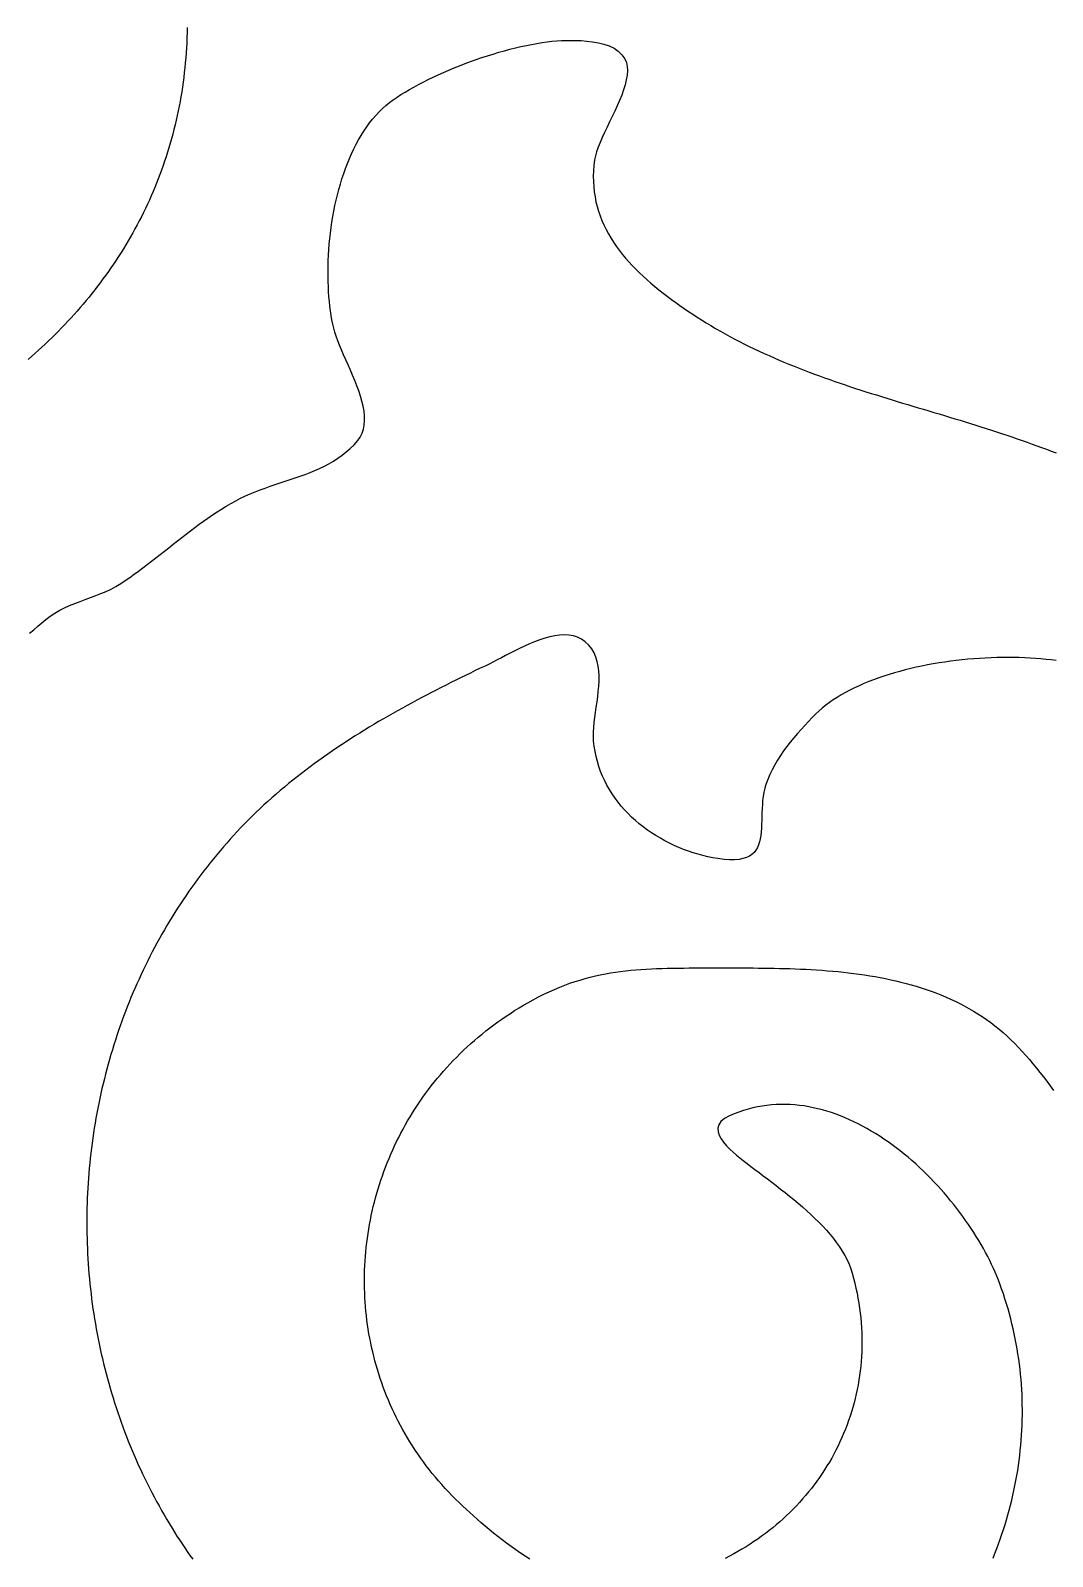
# Model space of a CAD drawing. Header units: millimetres. Extents: x 30 to 1626, y 31 to 955.
# Drawn here: x 1038.5 to 1226.7, y 239 to 520 of the extents above; entities that cross this region are included whole.
import ezdxf

# ---------------------------------------------------------------- set-up
doc = ezdxf.new("R2010")
doc.units = ezdxf.units.MM
doc.layers.add('0_0_0', color=3, linetype='Continuous')

msp = doc.modelspace()

# ---------------------------------------------------------------- linework, layer by layer
at = {"layer": '0_0_0'}
for points in [[(1067.35, 520.59), (1067.33, 519.66), (1067.31, 518.72), (1067.27, 517.79), (1067.22, 516.86), (1067.16, 515.94), (1067.1, 515.02), (1067.02, 514.11), (1066.93, 513.2), (1066.83, 512.3), (1066.73, 511.4), (1066.61, 510.5), (1066.49, 509.61), (1066.35, 508.73), (1066.2, 507.84), (1066.05, 506.97), (1065.89, 506.09), (1065.71, 505.22), (1065.53, 504.36), (1065.34, 503.5), (1065.14, 502.64), (1064.93, 501.79), (1064.71, 500.95), (1064.48, 500.11), (1064.25, 499.27), (1064, 498.44), (1063.75, 497.61), (1063.48, 496.78), (1063.21, 495.97), (1062.93, 495.15), (1062.64, 494.34), (1062.35, 493.54), (1062.04, 492.74), (1061.73, 491.94), (1061.41, 491.15), (1061.07, 490.36), (1060.74, 489.58), (1060.39, 488.81), (1060.04, 488.03), (1059.67, 487.27), (1059.3, 486.5), (1058.92, 485.75), (1058.54, 484.99), (1058.14, 484.24), (1057.74, 483.5), (1057.33, 482.76), (1056.92, 482.03), (1056.49, 481.3), (1056.06, 480.57), (1055.62, 479.86), (1055.18, 479.14), (1054.72, 478.43), (1054.26, 477.73), (1053.8, 477.03), (1053.32, 476.33), (1052.84, 475.64), (1052.35, 474.96), (1051.85, 474.28), (1051.35, 473.6), (1050.84, 472.93), (1050.33, 472.26), (1049.8, 471.6), (1049.28, 470.95), (1048.74, 470.3), (1048.2, 469.65), (1047.65, 469.01), (1047.09, 468.38), (1046.53, 467.75), (1045.97, 467.12), (1045.39, 466.5), (1044.81, 465.88), (1044.23, 465.27), (1043.64, 464.67), (1043.04, 464.07), (1042.44, 463.47), (1041.83, 462.89), (1041.21, 462.3), (1040.59, 461.72), (1039.97, 461.15), (1039.33, 460.58), (1038.7, 460.01), (1038.05, 459.46)], [(1038.34, 409.05), (1039.09, 409.69), (1039.83, 410.32), (1040.58, 410.95), (1041.33, 411.58), (1042.14, 412.21), (1042.99, 412.77), (1043.88, 413.28), (1044.78, 413.74), (1045.71, 414.15), (1046.66, 414.54), (1047.62, 414.91), (1048.58, 415.26), (1049.55, 415.62), (1050.51, 415.97), (1051.46, 416.35), (1052.41, 416.75), (1053.33, 417.19), (1054.24, 417.67), (1055.11, 418.2), (1055.95, 418.75), (1056.78, 419.32), (1057.59, 419.9), (1058.41, 420.49), (1059.21, 421.09), (1060.02, 421.69), (1060.81, 422.31), (1061.61, 422.93), (1062.4, 423.55), (1063.19, 424.17), (1063.98, 424.8), (1064.77, 425.42), (1065.56, 426.05), (1066.35, 426.67), (1067.15, 427.29), (1067.95, 427.9), (1068.75, 428.5), (1069.56, 429.1), (1070.37, 429.69), (1071.19, 430.26), (1072.02, 430.83), (1072.86, 431.38), (1073.71, 431.92), (1074.57, 432.44), (1075.43, 432.94), (1076.31, 433.42), (1077.21, 433.89), (1078.11, 434.33), (1078.99, 434.73), (1079.88, 435.1), (1080.78, 435.45), (1081.7, 435.79), (1082.62, 436.11), (1083.54, 436.43), (1084.47, 436.73), (1085.4, 437.04), (1086.32, 437.34), (1087.25, 437.65), (1088.17, 437.97), (1089.08, 438.3), (1089.99, 438.65), (1090.88, 439.02), (1091.76, 439.4), (1092.63, 439.82), (1093.48, 440.26), (1094.31, 440.74), (1095.12, 441.26), (1095.9, 441.81), (1096.67, 442.42), (1097.4, 443.06), (1098.11, 443.76), (1098.78, 444.52), (1099.24, 445.16), (1099.59, 445.86), (1099.84, 446.6), (1099.98, 447.38), (1100.04, 448.2), (1100.02, 449.05), (1099.93, 449.93), (1099.77, 450.84), (1099.55, 451.76), (1099.28, 452.7), (1098.97, 453.66), (1098.62, 454.62), (1098.24, 455.58), (1097.84, 456.55), (1097.43, 457.51), (1097.01, 458.46), (1096.59, 459.39), (1096.18, 460.31), (1095.79, 461.21), (1095.42, 462.08), (1095.09, 462.92), (1094.79, 463.73), (1094.54, 464.5), (1094.35, 465.22), (1094.18, 465.98), (1094.03, 466.76), (1093.89, 467.57), (1093.76, 468.41), (1093.65, 469.26), (1093.55, 470.13), (1093.47, 471.03), (1093.41, 471.94), (1093.36, 472.86), (1093.32, 473.81), (1093.31, 474.76), (1093.3, 475.73), (1093.32, 476.71), (1093.35, 477.69), (1093.39, 478.69), (1093.46, 479.69), (1093.54, 480.7), (1093.63, 481.71), (1093.75, 482.72), (1093.88, 483.74), (1094.03, 484.75), (1094.19, 485.77), (1094.38, 486.78), (1094.58, 487.79), (1094.8, 488.79), (1095.04, 489.79), (1095.3, 490.77), (1095.58, 491.75), (1095.87, 492.72), (1096.19, 493.68), (1096.52, 494.62), (1096.87, 495.55), (1097.25, 496.46), (1097.64, 497.35), (1098.05, 498.23), (1098.49, 499.08), (1098.94, 499.92), (1099.42, 500.73), (1099.91, 501.52), (1100.43, 502.28), (1100.96, 503.01), (1101.52, 503.72), (1102.1, 504.4), (1102.7, 505.04), (1103.33, 505.66), (1103.97, 506.24), (1104.64, 506.79), (1105.33, 507.3), (1106.01, 507.76), (1106.73, 508.23), (1107.49, 508.7), (1108.28, 509.16), (1109.1, 509.63), (1109.95, 510.09), (1110.82, 510.54), (1111.72, 510.99), (1112.65, 511.44), (1113.59, 511.88), (1114.55, 512.31), (1115.53, 512.73), (1116.53, 513.14), (1117.53, 513.55), (1118.55, 513.94), (1119.57, 514.32), (1120.6, 514.69), (1121.64, 515.04), (1122.68, 515.38), (1123.71, 515.71), (1124.75, 516.02), (1125.78, 516.31), (1126.81, 516.59), (1127.83, 516.84), (1128.83, 517.08), (1129.83, 517.3), (1130.81, 517.49), (1131.78, 517.67), (1132.72, 517.82), (1133.65, 517.95), (1134.55, 518.05), (1135.43, 518.13), (1136.29, 518.18), (1137.11, 518.2), (1137.98, 518.21), (1138.93, 518.2), (1139.94, 518.17), (1140.99, 518.09), (1142.04, 517.97), (1143.1, 517.79), (1144.12, 517.54), (1145.08, 517.2), (1145.98, 516.77), (1146.77, 516.24), (1147.45, 515.58), (1147.98, 514.8), (1148.25, 514.14), (1148.4, 513.42), (1148.45, 512.65), (1148.39, 511.82), (1148.24, 510.96), (1148.02, 510.05), (1147.73, 509.11), (1147.39, 508.15), (1146.99, 507.17), (1146.57, 506.18), (1146.11, 505.18), (1145.64, 504.18), (1145.16, 503.19), (1144.69, 502.21), (1144.24, 501.25), (1143.81, 500.31), (1143.42, 499.41), (1143.07, 498.54), (1142.78, 497.71), (1142.56, 496.94), (1142.41, 496.22), (1142.29, 495.19), (1142.21, 494.19), (1142.17, 493.2), (1142.18, 492.23), (1142.24, 491.27), (1142.34, 490.33), (1142.48, 489.41), (1142.66, 488.51), (1142.88, 487.62), (1143.14, 486.75), (1143.43, 485.89), (1143.76, 485.05), (1144.12, 484.23), (1144.52, 483.42), (1144.94, 482.62), (1145.4, 481.84), (1145.89, 481.07), (1146.4, 480.32), (1146.94, 479.58), (1147.51, 478.86), (1148.1, 478.14), (1148.71, 477.44), (1149.34, 476.76), (1149.99, 476.08), (1150.66, 475.42), (1151.35, 474.77), (1152.06, 474.13), (1152.78, 473.5), (1153.51, 472.89), (1154.26, 472.28), (1155.01, 471.69), (1155.78, 471.1), (1156.56, 470.53), (1157.34, 469.96), (1158.13, 469.41), (1158.92, 468.86), (1159.72, 468.32), (1160.51, 467.79), (1161.31, 467.27), (1162.11, 466.76), (1162.97, 466.22), (1163.83, 465.7), (1164.7, 465.18), (1165.57, 464.68), (1166.45, 464.18), (1167.33, 463.7), (1168.22, 463.22), (1169.11, 462.76), (1170, 462.3), (1170.9, 461.85), (1171.8, 461.42), (1172.71, 460.99), (1173.62, 460.57), (1174.53, 460.16), (1175.45, 459.75), (1176.37, 459.35), (1177.29, 458.96), (1178.21, 458.58), (1179.14, 458.21), (1180.07, 457.84), (1181.01, 457.47), (1181.94, 457.12), (1182.88, 456.77), (1183.83, 456.42), (1184.77, 456.08), (1185.72, 455.75), (1186.66, 455.42), (1187.61, 455.09), (1188.57, 454.77), (1189.52, 454.45), (1190.47, 454.14), (1191.43, 453.83), (1192.39, 453.52), (1193.35, 453.22), (1194.31, 452.92), (1195.27, 452.62), (1196.23, 452.32), (1197.19, 452.03), (1198.16, 451.73), (1199.12, 451.44), (1200.08, 451.15), (1201.05, 450.86), (1202.01, 450.57), (1202.98, 450.29), (1203.94, 450), (1204.91, 449.71), (1205.87, 449.42), (1206.84, 449.13), (1207.8, 448.84), (1208.76, 448.55), (1209.72, 448.26), (1210.69, 447.96), (1211.65, 447.67), (1212.61, 447.37), (1213.56, 447.07), (1214.52, 446.76), (1215.48, 446.46), (1216.43, 446.15), (1217.38, 445.83), (1218.33, 445.52), (1219.28, 445.19), (1220.23, 444.87), (1221.17, 444.54), (1222.11, 444.2), (1222.99, 443.89), (1223.87, 443.57), (1224.75, 443.25), (1225.63, 442.92), (1226.52, 442.58), (1227.41, 442.24)], [(1227.43, 404), (1226.5, 404.12), (1225.56, 404.23), (1224.6, 404.32), (1223.62, 404.4), (1222.63, 404.46), (1221.63, 404.52), (1220.62, 404.55), (1219.59, 404.58), (1218.56, 404.59), (1217.52, 404.58), (1216.47, 404.56), (1215.42, 404.53), (1214.36, 404.48), (1213.29, 404.42), (1212.23, 404.34), (1211.16, 404.25), (1210.09, 404.14), (1209.02, 404.02), (1207.96, 403.89), (1206.9, 403.74), (1205.84, 403.58), (1204.78, 403.4), (1203.73, 403.21), (1202.69, 403), (1201.65, 402.78), (1200.63, 402.54), (1199.62, 402.29), (1198.61, 402.03), (1197.62, 401.75), (1196.64, 401.45), (1195.68, 401.14), (1194.73, 400.82), (1193.8, 400.48), (1192.89, 400.13), (1192, 399.76), (1191.13, 399.38), (1190.27, 398.98), (1189.44, 398.56), (1188.64, 398.14), (1187.85, 397.69), (1187.1, 397.24), (1186.37, 396.76), (1185.66, 396.28), (1184.99, 395.77), (1184.35, 395.26), (1183.73, 394.72), (1183.15, 394.18), (1182.47, 393.5), (1181.79, 392.8), (1181.11, 392.08), (1180.43, 391.34), (1179.75, 390.58), (1179.09, 389.8), (1178.44, 389.01), (1177.82, 388.2), (1177.21, 387.37), (1176.64, 386.53), (1176.09, 385.67), (1175.58, 384.8), (1175.11, 383.92), (1174.68, 383.03), (1174.3, 382.13), (1173.97, 381.22), (1173.75, 380.49), (1173.59, 379.75), (1173.46, 379.01), (1173.36, 378.26), (1173.3, 377.5), (1173.25, 376.75), (1173.22, 376), (1173.2, 375.27), (1173.18, 374.54), (1173.15, 373.83), (1173.12, 373.14), (1173.07, 372.47), (1173, 371.82), (1172.9, 371.21), (1172.77, 370.62), (1172.6, 370.08), (1172.38, 369.57), (1172.1, 369.1), (1171.77, 368.68), (1171.38, 368.31), (1170.91, 368), (1170.36, 367.74), (1169.73, 367.54), (1169.01, 367.4), (1168.2, 367.33), (1167.28, 367.32), (1166.25, 367.4), (1165.11, 367.54), (1164.2, 367.7), (1163.28, 367.89), (1162.37, 368.11), (1161.46, 368.35), (1160.56, 368.62), (1159.67, 368.92), (1158.78, 369.25), (1157.9, 369.6), (1157.04, 369.98), (1156.18, 370.39), (1155.34, 370.83), (1154.52, 371.28), (1153.7, 371.77), (1152.91, 372.28), (1152.13, 372.81), (1151.38, 373.37), (1150.64, 373.96), (1149.93, 374.56), (1149.23, 375.19), (1148.57, 375.85), (1147.93, 376.53), (1147.31, 377.23), (1146.72, 377.95), (1146.17, 378.69), (1145.64, 379.46), (1145.15, 380.24), (1144.68, 381.05), (1144.26, 381.88), (1143.87, 382.73), (1143.51, 383.6), (1143.19, 384.49), (1142.92, 385.4), (1142.68, 386.32), (1142.48, 387.27), (1142.33, 388.24), (1142.22, 389.22), (1142.18, 390.01), (1142.2, 390.84), (1142.25, 391.7), (1142.34, 392.6), (1142.45, 393.52), (1142.58, 394.46), (1142.72, 395.42), (1142.86, 396.39), (1142.98, 397.36), (1143.09, 398.33), (1143.18, 399.29), (1143.23, 400.24), (1143.23, 401.18), (1143.18, 402.1), (1143.08, 402.99), (1142.9, 403.84), (1142.64, 404.66), (1142.3, 405.44), (1141.87, 406.17), (1141.33, 406.85), (1140.68, 407.47), (1140, 407.95), (1139.27, 408.31), (1138.49, 408.56), (1137.68, 408.7), (1136.83, 408.75), (1135.96, 408.7), (1135.06, 408.58), (1134.15, 408.39), (1133.22, 408.14), (1132.29, 407.83), (1131.35, 407.48), (1130.42, 407.1), (1129.5, 406.68), (1128.6, 406.25), (1127.71, 405.81), (1126.85, 405.37), (1126.02, 404.93), (1125.23, 404.51), (1124.47, 404.12), (1123.77, 403.76), (1123.11, 403.44), (1122.22, 403.01), (1121.32, 402.59), (1120.42, 402.16), (1119.52, 401.72), (1118.63, 401.29), (1117.73, 400.85), (1116.83, 400.4), (1115.93, 399.95), (1115.04, 399.5), (1114.14, 399.05), (1113.24, 398.59), (1112.35, 398.13), (1111.46, 397.67), (1110.57, 397.2), (1109.68, 396.72), (1108.79, 396.24), (1107.9, 395.76), (1107.02, 395.27), (1106.13, 394.78), (1105.25, 394.29), (1104.37, 393.78), (1103.5, 393.28), (1102.63, 392.77), (1101.76, 392.25), (1100.89, 391.73), (1100.03, 391.21), (1099.17, 390.67), (1098.31, 390.14), (1097.46, 389.59), (1096.62, 389.05), (1095.77, 388.49), (1094.93, 387.93), (1094.1, 387.37), (1093.27, 386.79), (1092.44, 386.22), (1091.62, 385.63), (1090.81, 385.04), (1090, 384.44), (1089.19, 383.84), (1088.39, 383.23), (1087.6, 382.61), (1086.81, 381.99), (1086.03, 381.36), (1085.26, 380.72), (1084.49, 380.07), (1083.73, 379.42), (1082.98, 378.76), (1082.23, 378.09), (1081.49, 377.42), (1080.75, 376.74), (1080.03, 376.05), (1079.31, 375.35), (1078.6, 374.64), (1077.9, 373.93), (1077.2, 373.2), (1076.55, 372.51), (1075.91, 371.82), (1075.27, 371.11), (1074.64, 370.4), (1074.02, 369.69), (1073.41, 368.97), (1072.8, 368.25), (1072.2, 367.52), (1071.61, 366.79), (1071.03, 366.05), (1070.45, 365.31), (1069.88, 364.56), (1069.32, 363.81), (1068.77, 363.05), (1068.22, 362.29), (1067.68, 361.52), (1067.15, 360.75), (1066.63, 359.98), (1066.11, 359.2), (1065.6, 358.41), (1065.1, 357.63), (1064.61, 356.83), (1064.12, 356.04), (1063.64, 355.24), (1063.17, 354.43), (1062.71, 353.63), (1062.25, 352.81), (1061.8, 352), (1061.36, 351.18), (1060.93, 350.36), (1060.5, 349.53), (1060.09, 348.7), (1059.68, 347.87), (1059.27, 347.03), (1058.88, 346.19), (1058.49, 345.35), (1058.11, 344.5), (1057.74, 343.65), (1057.37, 342.8), (1057.01, 341.94), (1056.66, 341.08), (1056.32, 340.22), (1055.99, 339.36), (1055.66, 338.49), (1055.34, 337.62), (1055.03, 336.75), (1054.73, 335.87), (1054.43, 334.99), (1054.14, 334.11), (1053.86, 333.23), (1053.59, 332.34), (1053.32, 331.46), (1053.06, 330.57), (1052.81, 329.67), (1052.57, 328.78), (1052.33, 327.88), (1052.11, 326.99), (1051.89, 326.09), (1051.67, 325.19), (1051.47, 324.28), (1051.27, 323.38), (1051.08, 322.47), (1050.9, 321.56), (1050.73, 320.65), (1050.56, 319.74), (1050.4, 318.83), (1050.25, 317.91), (1050.11, 317), (1049.98, 316.08), (1049.85, 315.16), (1049.73, 314.24), (1049.62, 313.32), (1049.51, 312.4), (1049.42, 311.48), (1049.33, 310.56), (1049.25, 309.63), (1049.18, 308.71), (1049.11, 307.78), (1049.05, 306.86), (1049, 305.93), (1048.96, 305), (1048.93, 304.08), (1048.9, 303.15), (1048.88, 302.22), (1048.87, 301.29), (1048.87, 300.36), (1048.87, 299.44), (1048.89, 298.51), (1048.91, 297.58), (1048.93, 296.65), (1048.97, 295.72), (1049.01, 294.79), (1049.07, 293.87), (1049.13, 292.94), (1049.19, 292.01), (1049.27, 291.08), (1049.35, 290.16), (1049.44, 289.23), (1049.54, 288.31), (1049.65, 287.38), (1049.76, 286.46), (1049.88, 285.54), (1050.01, 284.62), (1050.15, 283.69), (1050.3, 282.77), (1050.45, 281.86), (1050.61, 280.94), (1050.78, 280.02), (1050.96, 279.11), (1051.15, 278.19), (1051.34, 277.28), (1051.54, 276.37), (1051.75, 275.46), (1051.97, 274.55), (1052.19, 273.64), (1052.42, 272.74), (1052.66, 271.83), (1052.91, 270.93), (1053.17, 270.03), (1053.43, 269.14), (1053.71, 268.24), (1053.99, 267.35), (1054.28, 266.45), (1054.57, 265.57), (1054.88, 264.68), (1055.19, 263.79), (1055.51, 262.91), (1055.84, 262.03), (1056.17, 261.15), (1056.52, 260.28), (1056.87, 259.41), (1057.23, 258.54), (1057.6, 257.67), (1057.98, 256.81), (1058.36, 255.94), (1058.75, 255.09), (1059.15, 254.23), (1059.56, 253.38), (1059.98, 252.53), (1060.4, 251.68), (1060.83, 250.84), (1061.27, 250), (1061.72, 249.16), (1062.18, 248.33), (1062.64, 247.5), (1063.11, 246.68), (1063.59, 245.85), (1064.08, 245.03), (1064.58, 244.22), (1065.03, 243.5), (1065.48, 242.78), (1065.95, 242.07), (1066.42, 241.35), (1066.9, 240.64), (1067.38, 239.94), (1067.88, 239.23), (1068.38, 238.53)], [(1130.47, 238.53), (1129.6, 239.09), (1128.73, 239.67), (1127.87, 240.26), (1127.03, 240.86), (1126.2, 241.47), (1125.38, 242.1), (1124.58, 242.72), (1123.79, 243.35), (1123.01, 243.99), (1122.26, 244.62), (1121.52, 245.25), (1120.8, 245.88), (1120.1, 246.5), (1119.41, 247.11), (1118.75, 247.72), (1118.11, 248.31), (1117.44, 248.95), (1116.77, 249.6), (1116.12, 250.25), (1115.49, 250.91), (1114.86, 251.58), (1114.25, 252.26), (1113.65, 252.94), (1113.07, 253.63), (1112.5, 254.33), (1111.94, 255.03), (1111.39, 255.74), (1110.86, 256.46), (1110.34, 257.18), (1109.84, 257.91), (1109.34, 258.64), (1108.86, 259.38), (1108.39, 260.12), (1107.94, 260.87), (1107.5, 261.62), (1107.07, 262.38), (1106.65, 263.15), (1106.25, 263.92), (1105.86, 264.69), (1105.48, 265.47), (1105.12, 266.25), (1104.76, 267.03), (1104.43, 267.82), (1104.1, 268.62), (1103.79, 269.41), (1103.48, 270.21), (1103.2, 271.02), (1102.92, 271.83), (1102.66, 272.64), (1102.41, 273.45), (1102.17, 274.27), (1101.94, 275.08), (1101.73, 275.91), (1101.53, 276.73), (1101.34, 277.56), (1101.17, 278.38), (1101, 279.21), (1100.85, 280.04), (1100.72, 280.88), (1100.59, 281.71), (1100.48, 282.55), (1100.38, 283.39), (1100.29, 284.22), (1100.21, 285.06), (1100.15, 285.9), (1100.1, 286.74), (1100.06, 287.59), (1100.03, 288.43), (1100.02, 289.27), (1100.02, 290.11), (1100.03, 290.95), (1100.05, 291.79), (1100.09, 292.63), (1100.13, 293.47), (1100.19, 294.31), (1100.26, 295.15), (1100.35, 295.99), (1100.44, 296.83), (1100.55, 297.66), (1100.67, 298.5), (1100.8, 299.33), (1100.95, 300.16), (1101.1, 300.99), (1101.27, 301.82), (1101.45, 302.64), (1101.64, 303.47), (1101.84, 304.29), (1102.06, 305.1), (1102.29, 305.92), (1102.53, 306.73), (1102.78, 307.54), (1103.04, 308.35), (1103.32, 309.15), (1103.61, 309.95), (1103.9, 310.75), (1104.21, 311.54), (1104.54, 312.33), (1104.87, 313.11), (1105.22, 313.89), (1105.57, 314.67), (1105.94, 315.44), (1106.33, 316.21), (1106.72, 316.97), (1107.12, 317.73), (1107.54, 318.48), (1107.97, 319.23), (1108.41, 319.97), (1108.86, 320.7), (1109.32, 321.43), (1109.79, 322.16), (1110.28, 322.88), (1110.77, 323.59), (1111.28, 324.3), (1111.8, 325), (1112.33, 325.69), (1112.88, 326.38), (1113.43, 327.06), (1114, 327.74), (1114.57, 328.4), (1115.16, 329.06), (1115.76, 329.72), (1116.37, 330.36), (1117, 331), (1117.63, 331.63), (1118.27, 332.25), (1118.93, 332.87), (1119.6, 333.47), (1120.28, 334.07), (1120.97, 334.66), (1121.67, 335.24), (1122.38, 335.81), (1123.1, 336.37), (1123.84, 336.92), (1124.58, 337.47), (1125.34, 338), (1126.11, 338.53), (1126.89, 339.05), (1127.68, 339.55), (1128.48, 340.05), (1129.29, 340.53), (1130.11, 341.01), (1131.11, 341.56), (1132.1, 342.09), (1133.08, 342.58), (1134.06, 343.03), (1135.02, 343.46), (1135.98, 343.86), (1136.93, 344.23), (1137.87, 344.58), (1138.81, 344.9), (1139.75, 345.19), (1140.68, 345.46), (1141.61, 345.71), (1142.54, 345.93), (1143.46, 346.14), (1144.39, 346.32), (1145.32, 346.49), (1146.25, 346.64), (1147.18, 346.77), (1148.11, 346.88), (1149.05, 346.98), (1150, 347.07), (1150.94, 347.14), (1151.9, 347.21), (1152.86, 347.26), (1153.83, 347.3), (1154.81, 347.33), (1155.79, 347.36), (1156.79, 347.37), (1157.8, 347.39), (1158.82, 347.39), (1159.85, 347.4), (1160.89, 347.4), (1161.95, 347.4), (1163.02, 347.4), (1164.11, 347.4), (1165.03, 347.4), (1165.95, 347.4), (1166.88, 347.4), (1167.81, 347.4), (1168.75, 347.4), (1169.7, 347.4), (1170.65, 347.4), (1171.6, 347.4), (1172.56, 347.39), (1173.53, 347.38), (1174.49, 347.37), (1175.46, 347.35), (1176.44, 347.33), (1177.41, 347.31), (1178.39, 347.28), (1179.37, 347.24), (1180.35, 347.2), (1181.34, 347.16), (1182.32, 347.11), (1183.3, 347.05), (1184.29, 346.98), (1185.27, 346.9), (1186.26, 346.82), (1187.24, 346.73), (1188.22, 346.63), (1189.2, 346.52), (1190.18, 346.4), (1191.15, 346.27), (1192.13, 346.13), (1193.1, 345.98), (1194.06, 345.81), (1195.03, 345.64), (1195.99, 345.45), (1196.94, 345.25), (1197.89, 345.04), (1198.84, 344.81), (1199.78, 344.57), (1200.71, 344.31), (1201.64, 344.04), (1202.56, 343.76), (1203.47, 343.45), (1204.38, 343.14), (1205.28, 342.8), (1206.17, 342.45), (1207.06, 342.08), (1207.93, 341.69), (1208.8, 341.29), (1209.66, 340.87), (1210.5, 340.42), (1211.34, 339.96), (1212.17, 339.48), (1212.99, 338.98), (1213.79, 338.45), (1214.59, 337.91), (1215.37, 337.34), (1216.14, 336.76), (1216.9, 336.15), (1217.65, 335.51), (1218.38, 334.86), (1219.1, 334.18), (1219.79, 333.49), (1220.48, 332.78), (1221.16, 332.05), (1221.83, 331.31), (1222.49, 330.55), (1223.15, 329.77), (1223.79, 328.98), (1224.43, 328.18), (1225.06, 327.36), (1225.69, 326.54), (1226.3, 325.7), (1226.91, 324.86)], [(1215.79, 238.74), (1216.14, 239.61), (1216.48, 240.48), (1216.81, 241.36), (1217.12, 242.24), (1217.43, 243.12), (1217.72, 244.01), (1218, 244.9), (1218.27, 245.79), (1218.53, 246.69), (1218.78, 247.59), (1219.01, 248.49), (1219.24, 249.39), (1219.45, 250.3), (1219.65, 251.21), (1219.83, 252.13), (1220.01, 253.04), (1220.17, 253.96), (1220.33, 254.88), (1220.47, 255.8), (1220.59, 256.73), (1220.71, 257.65), (1220.81, 258.58), (1220.9, 259.51), (1220.98, 260.44), (1221.05, 261.37), (1221.1, 262.3), (1221.14, 263.23), (1221.17, 264.17), (1221.19, 265.1), (1221.19, 266.03), (1221.18, 266.97), (1221.16, 267.91), (1221.13, 268.84), (1221.08, 269.78), (1221.02, 270.71), (1220.95, 271.65), (1220.86, 272.58), (1220.76, 273.52), (1220.65, 274.45), (1220.52, 275.39), (1220.39, 276.32), (1220.24, 277.25), (1220.07, 278.18), (1219.89, 279.11), (1219.7, 280.04), (1219.5, 280.97), (1219.28, 281.89), (1219.05, 282.81), (1218.81, 283.74), (1218.55, 284.66), (1218.28, 285.57), (1217.99, 286.49), (1217.7, 287.4), (1217.38, 288.31), (1217.06, 289.22), (1216.79, 289.93), (1216.51, 290.64), (1216.2, 291.36), (1215.88, 292.08), (1215.54, 292.8), (1215.19, 293.54), (1214.81, 294.27), (1214.42, 295.01), (1214.02, 295.74), (1213.6, 296.49), (1213.16, 297.23), (1212.71, 297.97), (1212.24, 298.71), (1211.75, 299.45), (1211.26, 300.19), (1210.75, 300.92), (1210.22, 301.66), (1209.68, 302.39), (1209.13, 303.11), (1208.56, 303.83), (1207.98, 304.55), (1207.39, 305.26), (1206.79, 305.97), (1206.17, 306.66), (1205.54, 307.35), (1204.9, 308.04), (1204.25, 308.71), (1203.59, 309.37), (1202.92, 310.03), (1202.24, 310.67), (1201.55, 311.31), (1200.84, 311.93), (1200.13, 312.54), (1199.41, 313.14), (1198.68, 313.72), (1197.95, 314.29), (1197.2, 314.84), (1196.45, 315.38), (1195.68, 315.91), (1194.92, 316.42), (1194.14, 316.91), (1193.36, 317.38), (1192.57, 317.84), (1191.77, 318.27), (1190.97, 318.69), (1190.16, 319.09), (1189.35, 319.47), (1188.53, 319.82), (1187.71, 320.16), (1186.88, 320.47), (1186.05, 320.76), (1185.21, 321.03), (1184.38, 321.27), (1183.53, 321.49), (1182.69, 321.68), (1181.84, 321.85), (1180.99, 321.99), (1180.14, 322.11), (1179.28, 322.19), (1178.42, 322.25), (1177.57, 322.28), (1176.71, 322.28), (1175.85, 322.25), (1174.99, 322.19), (1174.13, 322.1), (1173.26, 321.98), (1172.4, 321.82), (1171.54, 321.64), (1170.69, 321.42), (1169.83, 321.16), (1168.97, 320.87), (1168.12, 320.55), (1167.27, 320.19), (1166.33, 319.68), (1165.68, 319.12), (1165.28, 318.52), (1165.12, 317.9), (1165.15, 317.26), (1165.35, 316.61), (1165.7, 315.95), (1166.16, 315.3), (1166.7, 314.67), (1167.3, 314.06), (1167.92, 313.49), (1168.54, 312.96), (1169.13, 312.47), (1169.79, 311.95), (1170.48, 311.41), (1171.2, 310.86), (1171.93, 310.3), (1172.69, 309.73), (1173.46, 309.14), (1174.25, 308.55), (1175.05, 307.94), (1175.85, 307.33), (1176.66, 306.7), (1177.48, 306.06), (1178.29, 305.41), (1179.1, 304.75), (1179.9, 304.08), (1180.7, 303.4), (1181.48, 302.7), (1182.25, 302), (1183, 301.29), (1183.73, 300.57), (1184.44, 299.84), (1185.12, 299.1), (1185.77, 298.35), (1186.39, 297.59), (1186.98, 296.82), (1187.52, 296.05), (1188.03, 295.26), (1188.49, 294.47), (1188.91, 293.66), (1189.28, 292.85), (1189.6, 292.03), (1189.86, 291.2), (1190.11, 290.28), (1190.34, 289.35), (1190.55, 288.43), (1190.74, 287.51), (1190.92, 286.6), (1191.07, 285.68), (1191.21, 284.77), (1191.32, 283.86), (1191.42, 282.95), (1191.5, 282.05), (1191.56, 281.15), (1191.61, 280.25), (1191.63, 279.36), (1191.64, 278.47), (1191.63, 277.58), (1191.6, 276.7), (1191.56, 275.82), (1191.5, 274.95), (1191.42, 274.08), (1191.32, 273.22), (1191.21, 272.36), (1191.08, 271.5), (1190.94, 270.65), (1190.77, 269.81), (1190.59, 268.97), (1190.4, 268.14), (1190.19, 267.31), (1189.96, 266.49), (1189.72, 265.68), (1189.46, 264.87), (1189.19, 264.07), (1188.9, 263.27), (1188.6, 262.48), (1188.28, 261.7), (1187.95, 260.92), (1187.6, 260.16), (1187.24, 259.4), (1186.86, 258.64), (1186.47, 257.9), (1186.07, 257.16), (1185.65, 256.43), (1185.21, 255.71), (1184.77, 255), (1184.31, 254.3), (1183.83, 253.6), (1183.35, 252.92), (1182.85, 252.24), (1182.33, 251.57), (1181.81, 250.91), (1181.27, 250.26), (1180.72, 249.62), (1180.15, 248.99), (1179.58, 248.37), (1178.99, 247.76), (1178.39, 247.16), (1177.78, 246.57), (1177.15, 245.99), (1176.52, 245.43), (1175.87, 244.87), (1175.21, 244.32), (1174.54, 243.79), (1173.86, 243.27), (1173.17, 242.75), (1172.47, 242.25), (1171.75, 241.77), (1171.03, 241.29), (1170.3, 240.82), (1169.55, 240.37), (1168.8, 239.93), (1168.03, 239.51), (1167.26, 239.09), (1166.48, 238.69)]]:
    msp.add_lwpolyline(points, dxfattribs=at)

doc.saveas('drawing.dxf')
